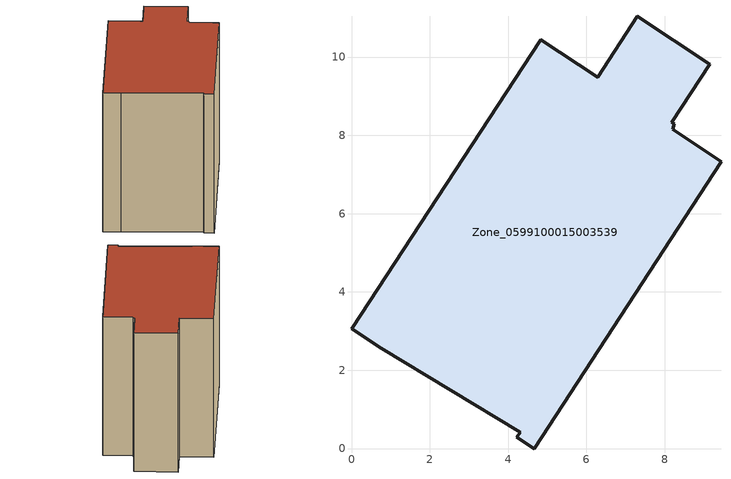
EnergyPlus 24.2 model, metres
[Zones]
Zone_0599100015003539
 floor ground (C_G): 4.22,0.29 4.31,0.41 0.76,2.56 0,3.06 4.83,10.44 6.28,9.49 7.3,11.04 9.15,9.82 8.18,8.34 8.24,8.3 8.2,8.16 9.44,7.33 4.67,0 z0.94
 wall outside (C_F): 4.83,10.44 0,3.06 0.76,2.56 4.31,0.41 4.22,0.29 4.67,0 9.44,7.33 8.2,8.16 8.24,8.3 8.18,8.34 9.15,9.82 7.3,11.04 6.28,9.49 4.83,10.44 z0.94:8.54
 roof outside (C_R): 4.31,0.41 4.22,0.29 4.67,0 9.44,7.33 8.2,8.16 8.24,8.3 8.18,8.34 9.15,9.82 7.3,11.04 6.28,9.49 4.83,10.44 0,3.06 0.76,2.56 z8.54
[BUILDING]
Pand.0599100015003539: North Axis=0; Terrain=City; Loads Convergence Tolerance Value=0.04; Temperature Convergence Tolerance Value=0.4; Solar Distribution=FullExterior; Maximum Number of Warmup Days=25; Minimum Number of Warmup Days=1
[Site:Location]
Rotterdam.The.Hague.AP_ZH_NLD Design_Conditions: Latitude=51.96; Longitude=4.45; Time Zone=1; Elevation=-4.5
[SITE:GROUNDTEMPERATURE:BUILDINGSURFACE]
18, 18, 18, 18, 18, 18, 18, 18, 18, 18, 18, 18
[MATERIAL] Thermal Absorptance=0.9; Solar Absorptance=0.7; Visible Absorptance=0.7
Name | Roughness | Thickness | Conductivity | Density | Specific Heat
G.TI.1965-1974 | MediumSmooth | 0.15 | 0.882353 | 540 | 1210
F.TI.1965-1974 | Rough | 0.3 | 0.697674 | 1920 | 840
R.TI.1965-1974 | MediumRough | 0.2 | 0.232558 | 1500 | 1000
[CONSTRUCTION]
C_G: G.TI.1965-1974
C_F: F.TI.1965-1974
C_R: R.TI.1965-1974
[ZONE]
Zone_0599100015003539: Type=1; Multiplier=1; Ceiling Height=Autocalculate; Volume=Autocalculate; Floor Area=autocalculate; Part of Total Floor Area=Yes
[ZONEINFILTRATION:DESIGNFLOWRATE]
Infil_Zone_0599100015003539: Zone or ZoneList or Space or SpaceList=Zone_0599100015003539; Schedule=AlwaysOn; Design Flow Rate Calculation Method=Flow/Area; Flow Rate per Floor Area=0.003; Constant Term Coefficient=1; Temperature Term Coefficient=0; Velocity Term Coefficient=0; Velocity Squared Term Coefficient=0
[HVACTEMPLATE:ZONE:IDEALLOADSAIRSYSTEM]
Zone_0599100015003539: Maximum Heating Supply Air Temperature=50; Minimum Cooling Supply Air Temperature=13; Maximum Heating Supply Air Humidity Ratio=0.0156; Minimum Cooling Supply Air Humidity Ratio=0.0077; Heating Limit=NoLimit; Cooling Limit=NoLimit; Dehumidification Control Type=ConstantSensibleHeatRatio; Cooling Sensible Heat Ratio=0.7; Dehumidification Setpoint=60; Humidification Control Type=None; Humidification Setpoint=30; Outdoor Air Method=None; Outdoor Air Flow Rate per Person=0.00944; Outdoor Air Flow Rate per Zone Floor Area=0; Outdoor Air Flow Rate per Zone=0; Demand Controlled Ventilation Type=None; Outdoor Air Economizer Type=NoEconomizer; Heat Recovery Type=None; Sensible Heat Recovery Effectiveness=0.7; Latent Heat Recovery Effectiveness=0.65
[ZONECONTROL:THERMOSTAT]
ThermostatControl_Zone_0599100015003539: Zone or ZoneList=Zone_0599100015003539; Control Type Schedule=DualSetpointControlType; Control 1=Thermostat_Zone_0599100015003539; Temperature Difference Between Cutout And Setpoint=0
[THERMOSTATSETPOINT:DUALSETPOINT]
Thermostat_Zone_0599100015003539: Heating Setpoint Temperature Schedule=HeatingSetpoint_Zone_0599100015003539; Cooling Setpoint Temperature Schedule=CoolingSetpoint_Zone_0599100015003539
[SCHEDULE:COMPACT]
HeatingSetpoint_Zone_0599100015003539: Through: 12/31, For: AllDays, Until: 24:00, 21
CoolingSetpoint_Zone_0599100015003539: Through: 12/31, For: AllDays, Until: 24:00, 24
DualSetpointControlType: Through: 12/31, For: AllDays, Until: 24:00, 4
AlwaysOn: Through: 12/31, For: AllDays, Until: 24:00, 1
